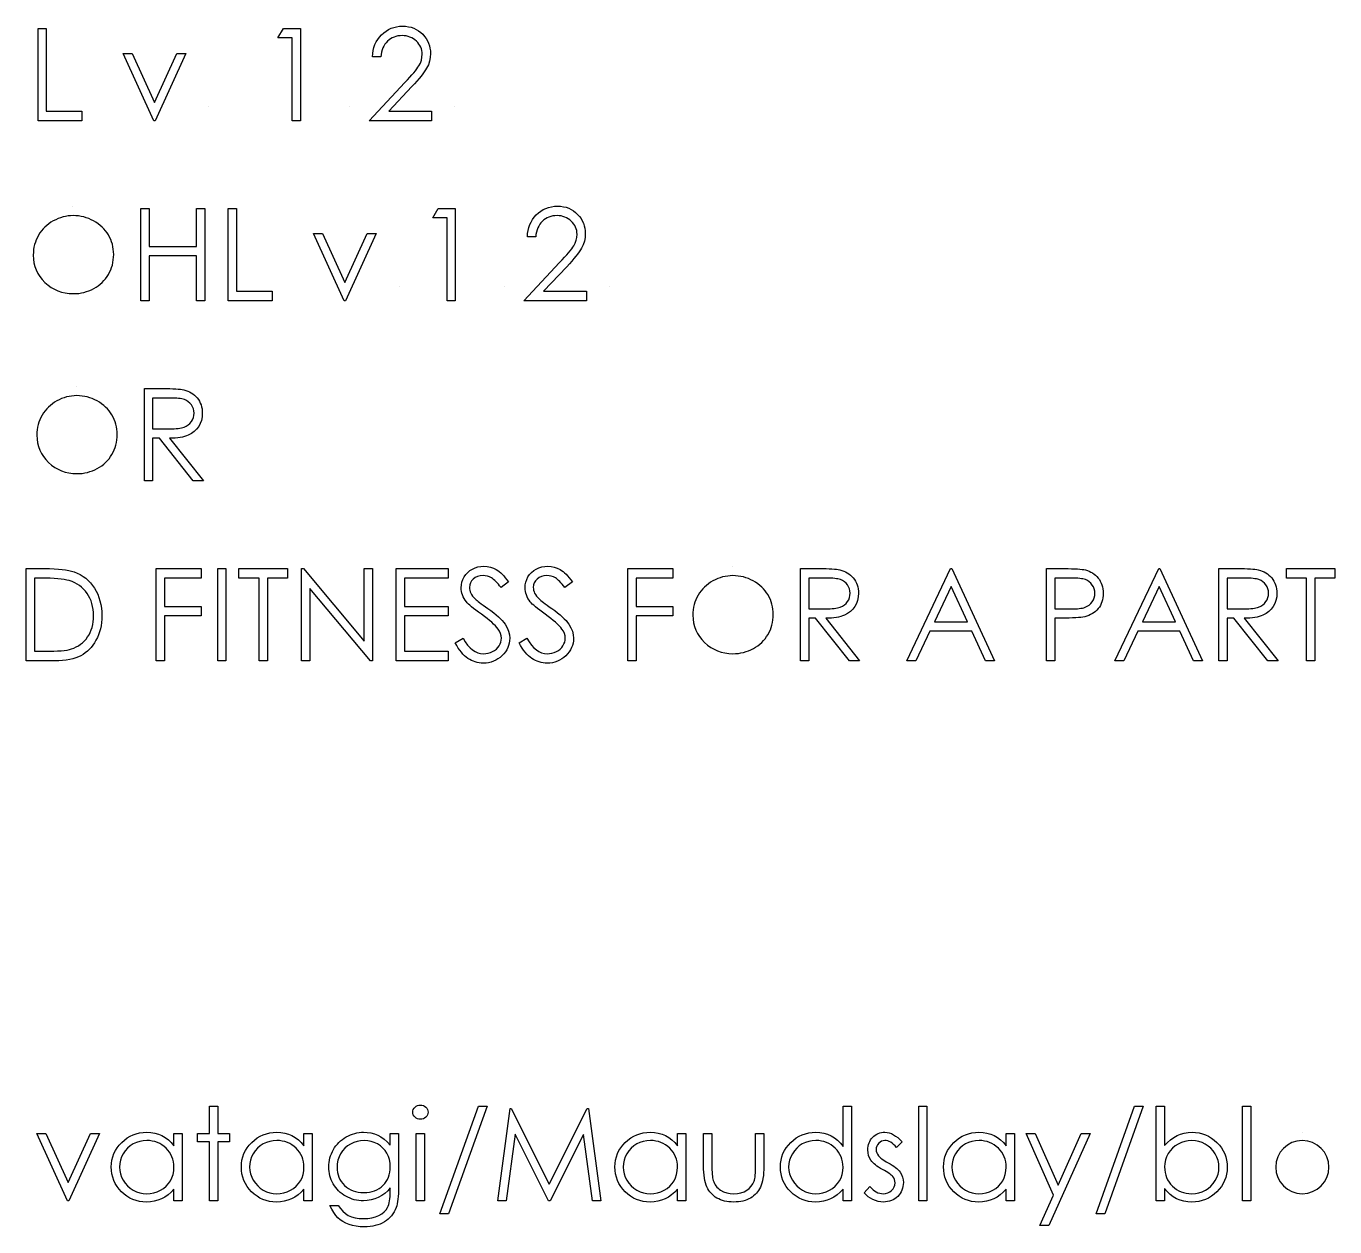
# Model space of a CAD drawing. Header units: millimetres. Extents: x -53 to 240, y 0 to 133.
# Drawn here: x 139.62 to 189.29, y 80.5 to 126.08 of the extents above; entities that cross this region are included whole.
import ezdxf

# ---------------------------------------------------------------- set-up
doc = ezdxf.new("R2010")
doc.units = ezdxf.units.MM

msp = doc.modelspace()

# ---------------------------------------------------------------- linework, layer by layer
at = {"color": 7, "linetype": 'Continuous'}
for p, q in [((146.55, 123.029), (146.55, 123.029)), ((151.889, 123.029), (151.889, 123.029)), ((155.883, 123.029), (155.883, 123.029)), ((141.389, 119.247), (141.389, 119.247)), ((153.774, 116.196), (153.774, 116.196)), ((157.768, 116.196), (157.768, 116.196)), ((161.761, 116.196), (161.761, 116.196)), ((141.524, 112.414), (141.524, 112.414)), ((166.428, 105.581), (166.428, 105.581)), ((188.058, 84.094), (188.058, 84.094))]:
    msp.add_line(p, q, dxfattribs=at)
at = {"color": 7, "linetype": 'Continuous', "flags": 128}
for points in [[(140.066, 125.991), (140.38, 125.991), (140.38, 125.991), (140.38, 122.85), (140.38, 122.85), (141.726, 122.85), (141.726, 122.85), (141.726, 122.491), (141.726, 122.491), (140.066, 122.491), (140.066, 122.491), (140.066, 125.991)], [(149.38, 125.991), (150.027, 125.991), (150.027, 125.991), (150.027, 122.491), (150.027, 122.491), (149.713, 122.491), (149.713, 122.491), (149.713, 125.632), (149.713, 125.632), (149.175, 125.632), (149.175, 125.632), (149.38, 125.991)], [(153.079, 124.914), (152.764, 124.914), (152.764, 124.914), (152.773, 125.039), (152.791, 125.158), (152.818, 125.271), (152.856, 125.379), (152.903, 125.481), (152.96, 125.577), (153.027, 125.668), (153.103, 125.753), (153.187, 125.83), (153.276, 125.896), (153.369, 125.952), (153.466, 125.999), (153.569, 126.034), (153.677, 126.06), (153.789, 126.076), (153.906, 126.081), (153.906, 126.081), (154.021, 126.076), (154.131, 126.061), (154.235, 126.037), (154.334, 126.004), (154.426, 125.959), (154.513, 125.906), (154.595, 125.844), (154.671, 125.771), (154.74, 125.692), (154.798, 125.609), (154.849, 125.523), (154.89, 125.434), (154.922, 125.34), (154.945, 125.244), (154.958, 125.144), (154.963, 125.04), (154.963, 125.04), (154.954, 124.894), (154.927, 124.753), (154.882, 124.617), (154.818, 124.486), (154.777, 124.418), (154.728, 124.345), (154.671, 124.266), (154.605, 124.181), (154.53, 124.09), (154.447, 123.994), (154.355, 123.893), (154.255, 123.785), (154.255, 123.785), (153.379, 122.85), (153.379, 122.85), (155.008, 122.85), (155.008, 122.85), (155.008, 122.491), (155.008, 122.491), (152.63, 122.491), (152.63, 122.491), (153.987, 123.939), (153.987, 123.939), (154.086, 124.043), (154.176, 124.14), (154.256, 124.23), (154.328, 124.312), (154.39, 124.389), (154.444, 124.458), (154.489, 124.52), (154.524, 124.575), (154.579, 124.681), (154.618, 124.789), (154.641, 124.899), (154.649, 125.012), (154.649, 125.012), (154.646, 125.084), (154.635, 125.152), (154.618, 125.218), (154.594, 125.282), (154.563, 125.344), (154.525, 125.402), (154.481, 125.458), (154.429, 125.512), (154.372, 125.561), (154.313, 125.604), (154.25, 125.64), (154.184, 125.669), (154.115, 125.692), (154.043, 125.708), (153.968, 125.718), (153.89, 125.722), (153.89, 125.722), (153.808, 125.718), (153.729, 125.708), (153.654, 125.692), (153.583, 125.668), (153.515, 125.639), (153.45, 125.603), (153.389, 125.559), (153.332, 125.509), (153.279, 125.454), (153.233, 125.393), (153.192, 125.326), (153.157, 125.255), (153.128, 125.178), (153.106, 125.095), (153.089, 125.007), (153.079, 124.914)], [(143.296, 125.049), (143.637, 125.049), (143.637, 125.049), (144.486, 123.186), (144.486, 123.186), (145.335, 125.049), (145.335, 125.049), (145.675, 125.049), (145.675, 125.049), (144.508, 122.491), (144.508, 122.491), (144.463, 122.491), (144.463, 122.491), (143.297, 125.049)], [(158.957, 118.081), (158.643, 118.081), (158.643, 118.081), (158.651, 118.206), (158.669, 118.325), (158.697, 118.438), (158.735, 118.546), (158.782, 118.647), (158.838, 118.744), (158.905, 118.834), (158.981, 118.919), (159.065, 118.996), (159.154, 119.063), (159.247, 119.119), (159.345, 119.165), (159.448, 119.201), (159.555, 119.227), (159.667, 119.242), (159.784, 119.247), (159.784, 119.247), (159.899, 119.242), (160.009, 119.228), (160.113, 119.204), (160.212, 119.17), (160.304, 119.126), (160.391, 119.073), (160.473, 119.01), (160.549, 118.937), (160.618, 118.858), (160.677, 118.776), (160.727, 118.689), (160.768, 118.6), (160.8, 118.507), (160.823, 118.41), (160.836, 118.311), (160.841, 118.207), (160.841, 118.207), (160.832, 118.061), (160.805, 117.92), (160.76, 117.784), (160.696, 117.652), (160.656, 117.585), (160.607, 117.511), (160.549, 117.432), (160.483, 117.348), (160.408, 117.257), (160.325, 117.161), (160.234, 117.059), (160.133, 116.951), (160.133, 116.951), (159.258, 116.017), (159.258, 116.017), (160.886, 116.017), (160.886, 116.017), (160.886, 115.658), (160.886, 115.658), (158.508, 115.658), (158.508, 115.658), (159.865, 117.106), (159.865, 117.106), (159.964, 117.21), (160.054, 117.307), (160.135, 117.396), (160.206, 117.479), (160.269, 117.556), (160.323, 117.624), (160.367, 117.687), (160.403, 117.742), (160.457, 117.847), (160.496, 117.955), (160.52, 118.065), (160.527, 118.179), (160.527, 118.179), (160.524, 118.25), (160.513, 118.319), (160.496, 118.385), (160.473, 118.449), (160.441, 118.51), (160.403, 118.569), (160.359, 118.625), (160.307, 118.679), (160.25, 118.728), (160.191, 118.771), (160.128, 118.806), (160.062, 118.836), (159.993, 118.859), (159.922, 118.875), (159.847, 118.885), (159.768, 118.888), (159.768, 118.888), (159.686, 118.885), (159.607, 118.875), (159.532, 118.858), (159.461, 118.835), (159.393, 118.806), (159.328, 118.769), (159.267, 118.726), (159.21, 118.676), (159.157, 118.621), (159.111, 118.56), (159.07, 118.493), (159.035, 118.421), (159.007, 118.344), (158.984, 118.262), (158.967, 118.174), (158.957, 118.081)], [(141.405, 118.888), (141.305, 118.886), (141.207, 118.876), (141.11, 118.86), (141.015, 118.839), (140.921, 118.81), (140.828, 118.776), (140.737, 118.735), (140.646, 118.688), (140.559, 118.636), (140.477, 118.579), (140.4, 118.518), (140.328, 118.453), (140.261, 118.384), (140.198, 118.31), (140.14, 118.231), (140.088, 118.149), (140.041, 118.063), (139.999, 117.975), (139.965, 117.884), (139.937, 117.79), (139.914, 117.695), (139.899, 117.597), (139.889, 117.497), (139.886, 117.394), (139.886, 117.394), (139.893, 117.242), (139.914, 117.097), (139.949, 116.958), (139.998, 116.825), (140.06, 116.697), (140.137, 116.576), (140.227, 116.461), (140.331, 116.352), (140.446, 116.252), (140.566, 116.166), (140.691, 116.093), (140.822, 116.033), (140.96, 115.986), (141.102, 115.954), (141.251, 115.933), (141.405, 115.927), (141.405, 115.927), (141.509, 115.93), (141.61, 115.939), (141.711, 115.954), (141.809, 115.976), (141.905, 116.003), (141.999, 116.036), (142.091, 116.076), (142.181, 116.122), (142.268, 116.173), (142.35, 116.228), (142.426, 116.289), (142.499, 116.353), (142.566, 116.422), (142.628, 116.495), (142.685, 116.573), (142.738, 116.656), (142.785, 116.742), (142.825, 116.831), (142.86, 116.921), (142.888, 117.014), (142.91, 117.11), (142.925, 117.207), (142.935, 117.307), (142.938, 117.41), (142.938, 117.41), (142.935, 117.511), (142.925, 117.611), (142.91, 117.708), (142.888, 117.802), (142.86, 117.894), (142.825, 117.983), (142.785, 118.07), (142.738, 118.155), (142.685, 118.236), (142.628, 118.313), (142.565, 118.386), (142.497, 118.455), (142.424, 118.52), (142.346, 118.58), (142.263, 118.636), (142.175, 118.688), (142.084, 118.735), (141.99, 118.776), (141.896, 118.81), (141.801, 118.839), (141.704, 118.86), (141.605, 118.876), (141.506, 118.886), (141.405, 118.888)], [(143.97, 119.158), (144.284, 119.158), (144.284, 119.158), (144.284, 117.722), (144.284, 117.722), (146.079, 117.722), (146.079, 117.722), (146.079, 119.158), (146.079, 119.158), (146.393, 119.158), (146.393, 119.158), (146.393, 115.658), (146.393, 115.658), (146.079, 115.658), (146.079, 115.658), (146.079, 117.363), (146.079, 117.363), (144.284, 117.363), (144.284, 117.363), (144.284, 115.658), (144.284, 115.658), (143.97, 115.658), (143.97, 115.658), (143.97, 119.158)], [(147.29, 119.158), (147.604, 119.158), (147.604, 119.158), (147.604, 116.017), (147.604, 116.017), (148.95, 116.017), (148.95, 116.017), (148.95, 115.658), (148.95, 115.658), (147.29, 115.658), (147.29, 115.658), (147.29, 119.158)], [(155.258, 119.158), (155.906, 119.158), (155.906, 119.158), (155.906, 115.658), (155.906, 115.658), (155.591, 115.658), (155.591, 115.658), (155.591, 118.799), (155.591, 118.799), (155.053, 118.799), (155.053, 118.799), (155.258, 119.158)], [(150.521, 118.215), (150.861, 118.215), (150.861, 118.215), (151.71, 116.353), (151.71, 116.353), (152.559, 118.215), (152.559, 118.215), (152.899, 118.215), (152.899, 118.215), (151.732, 115.658), (151.732, 115.658), (151.688, 115.658), (151.688, 115.658), (150.521, 118.215)], [(144.104, 112.324), (144.805, 112.324), (144.805, 112.324), (144.945, 112.324), (145.074, 112.321), (145.19, 112.317), (145.295, 112.312), (145.389, 112.305), (145.47, 112.298), (145.54, 112.288), (145.598, 112.277), (145.598, 112.277), (145.674, 112.256), (145.747, 112.23), (145.816, 112.2), (145.882, 112.164), (145.943, 112.122), (146.001, 112.076), (146.056, 112.025), (146.107, 111.968), (146.153, 111.908), (146.193, 111.843), (146.227, 111.776), (146.254, 111.705), (146.276, 111.631), (146.291, 111.554), (146.3, 111.472), (146.303, 111.388), (146.303, 111.388), (146.295, 111.249), (146.269, 111.118), (146.225, 110.996), (146.165, 110.883), (146.088, 110.78), (145.997, 110.691), (145.891, 110.616), (145.77, 110.553), (145.703, 110.527), (145.63, 110.504), (145.551, 110.485), (145.465, 110.469), (145.373, 110.457), (145.276, 110.447), (145.172, 110.442), (145.062, 110.44), (145.062, 110.44), (146.348, 108.824), (146.348, 108.824), (145.959, 108.824), (145.959, 108.824), (144.674, 110.44), (144.674, 110.44), (144.418, 110.44), (144.418, 110.44), (144.418, 108.824), (144.418, 108.824), (144.104, 108.824), (144.104, 108.824), (144.104, 112.324)], [(141.539, 112.055), (141.44, 112.052), (141.342, 112.042), (141.245, 112.027), (141.15, 112.005), (141.056, 111.977), (140.963, 111.942), (140.871, 111.902), (140.781, 111.855), (140.694, 111.803), (140.612, 111.746), (140.535, 111.685), (140.463, 111.62), (140.395, 111.55), (140.332, 111.477), (140.275, 111.398), (140.222, 111.315), (140.175, 111.23), (140.134, 111.142), (140.099, 111.05), (140.071, 110.957), (140.049, 110.862), (140.034, 110.764), (140.024, 110.663), (140.021, 110.56), (140.021, 110.56), (140.028, 110.409), (140.049, 110.264), (140.083, 110.125), (140.132, 109.992), (140.195, 109.864), (140.271, 109.743), (140.362, 109.628), (140.466, 109.518), (140.58, 109.419), (140.7, 109.333), (140.826, 109.26), (140.957, 109.2), (141.094, 109.153), (141.237, 109.12), (141.385, 109.1), (141.54, 109.094), (141.54, 109.094), (141.643, 109.096), (141.745, 109.105), (141.845, 109.121), (141.943, 109.143), (142.039, 109.17), (142.133, 109.203), (142.225, 109.243), (142.316, 109.288), (142.403, 109.34), (142.485, 109.395), (142.561, 109.455), (142.633, 109.52), (142.701, 109.589), (142.763, 109.662), (142.82, 109.74), (142.872, 109.823), (142.919, 109.909), (142.96, 109.997), (142.994, 110.088), (143.022, 110.181), (143.044, 110.276), (143.06, 110.374), (143.069, 110.474), (143.072, 110.576), (143.072, 110.576), (143.069, 110.678), (143.06, 110.778), (143.044, 110.874), (143.022, 110.969), (142.994, 111.061), (142.96, 111.15), (142.919, 111.237), (142.872, 111.322), (142.82, 111.403), (142.762, 111.48), (142.699, 111.553), (142.632, 111.622), (142.559, 111.686), (142.48, 111.747), (142.398, 111.803), (142.309, 111.855), (142.218, 111.902), (142.125, 111.942), (142.031, 111.977), (141.936, 112.005), (141.838, 112.027), (141.74, 112.042), (141.64, 112.052), (141.54, 112.055)], [(144.418, 111.965), (144.418, 110.799), (144.418, 110.799), (145.059, 110.794), (145.059, 110.794), (145.149, 110.794), (145.233, 110.798), (145.311, 110.803), (145.383, 110.81), (145.449, 110.819), (145.509, 110.83), (145.563, 110.844), (145.61, 110.859), (145.694, 110.897), (145.769, 110.944), (145.834, 111.001), (145.889, 111.068), (145.933, 111.142), (145.964, 111.22), (145.983, 111.303), (145.989, 111.389), (145.989, 111.389), (145.983, 111.473), (145.964, 111.554), (145.931, 111.63), (145.887, 111.702), (145.832, 111.768), (145.77, 111.824), (145.7, 111.869), (145.621, 111.904), (145.577, 111.918), (145.525, 111.931), (145.467, 111.941), (145.403, 111.95), (145.33, 111.957), (145.252, 111.962), (145.166, 111.965), (145.075, 111.965), (145.075, 111.965), (144.418, 111.965)], [(139.617, 101.991), (139.617, 105.491), (139.617, 105.491), (140.324, 105.491), (140.324, 105.491), (140.508, 105.489), (140.68, 105.483), (140.838, 105.473), (140.984, 105.459), (141.116, 105.442), (141.235, 105.42), (141.341, 105.394), (141.434, 105.365), (141.434, 105.365), (141.555, 105.316), (141.669, 105.26), (141.776, 105.194), (141.876, 105.121), (141.969, 105.039), (142.056, 104.95), (142.136, 104.852), (142.209, 104.746), (142.275, 104.633), (142.332, 104.516), (142.379, 104.392), (142.419, 104.264), (142.45, 104.13), (142.471, 103.991), (142.485, 103.846), (142.489, 103.697), (142.489, 103.697), (142.485, 103.567), (142.475, 103.442), (142.458, 103.32), (142.433, 103.203), (142.403, 103.089), (142.364, 102.979), (142.319, 102.873), (142.267, 102.771), (142.21, 102.675), (142.149, 102.585), (142.083, 102.501), (142.013, 102.424), (141.939, 102.353), (141.861, 102.29), (141.779, 102.232), (141.692, 102.181), (141.6, 102.136), (141.498, 102.098), (141.387, 102.065), (141.268, 102.039), (141.14, 102.018), (141.002, 102.003), (140.857, 101.994), (140.702, 101.991), (140.702, 101.991), (139.617, 101.991)], [(144.553, 105.491), (146.258, 105.491), (146.258, 105.491), (146.258, 105.132), (146.258, 105.132), (144.867, 105.132), (144.867, 105.132), (144.867, 104.055), (144.867, 104.055), (146.258, 104.055), (146.258, 104.055), (146.258, 103.696), (146.258, 103.696), (144.867, 103.696), (144.867, 103.696), (144.867, 101.991), (144.867, 101.991), (144.553, 101.991), (144.553, 101.991), (144.553, 105.491)], [(146.886, 105.491), (147.2, 105.491), (147.2, 105.491), (147.2, 101.991), (147.2, 101.991), (146.886, 101.991), (146.886, 101.991), (146.886, 105.491)], [(147.694, 105.132), (147.694, 105.491), (147.694, 105.491), (149.534, 105.491), (149.534, 105.491), (149.534, 105.132), (149.534, 105.132), (148.771, 105.132), (148.771, 105.132), (148.771, 101.991), (148.771, 101.991), (148.457, 101.991), (148.457, 101.991), (148.457, 105.132), (148.457, 105.132), (147.694, 105.132)], [(150.072, 101.991), (150.072, 105.491), (150.072, 105.491), (150.138, 105.491), (150.138, 105.491), (152.45, 102.736), (152.45, 102.736), (152.45, 105.491), (152.45, 105.491), (152.764, 105.491), (152.764, 105.491), (152.764, 101.991), (152.764, 101.991), (152.693, 101.991), (152.693, 101.991), (150.386, 104.739), (150.386, 104.739), (150.386, 101.991), (150.386, 101.991), (150.072, 101.991)], [(153.662, 105.491), (155.636, 105.491), (155.636, 105.491), (155.636, 105.132), (155.636, 105.132), (153.976, 105.132), (153.976, 105.132), (153.976, 104.055), (153.976, 104.055), (155.636, 104.055), (155.636, 104.055), (155.636, 103.696), (155.636, 103.696), (153.976, 103.696), (153.976, 103.696), (153.976, 102.35), (153.976, 102.35), (155.636, 102.35), (155.636, 102.35), (155.636, 101.991), (155.636, 101.991), (153.662, 101.991), (153.662, 101.991), (153.662, 105.491)], [(155.905, 102.666), (156.201, 102.844), (156.201, 102.844), (156.286, 102.707), (156.374, 102.588), (156.465, 102.488), (156.56, 102.406), (156.657, 102.342), (156.758, 102.297), (156.863, 102.269), (156.97, 102.26), (156.97, 102.26), (157.062, 102.265), (157.151, 102.281), (157.237, 102.306), (157.32, 102.342), (157.397, 102.386), (157.465, 102.438), (157.522, 102.496), (157.57, 102.561), (157.607, 102.631), (157.634, 102.703), (157.65, 102.777), (157.656, 102.853), (157.656, 102.853), (157.648, 102.94), (157.624, 103.027), (157.585, 103.112), (157.53, 103.197), (157.53, 103.197), (157.482, 103.256), (157.426, 103.319), (157.36, 103.384), (157.286, 103.453), (157.203, 103.524), (157.111, 103.598), (157.009, 103.675), (156.899, 103.755), (156.899, 103.755), (156.789, 103.834), (156.69, 103.909), (156.602, 103.977), (156.525, 104.039), (156.459, 104.096), (156.403, 104.146), (156.359, 104.192), (156.325, 104.231), (156.325, 104.231), (156.28, 104.293), (156.24, 104.357), (156.206, 104.421), (156.179, 104.488), (156.157, 104.554), (156.142, 104.623), (156.133, 104.693), (156.13, 104.764), (156.13, 104.764), (156.137, 104.875), (156.158, 104.981), (156.192, 105.082), (156.241, 105.178), (156.302, 105.267), (156.375, 105.346), (156.459, 105.414), (156.553, 105.473), (156.656, 105.52), (156.764, 105.554), (156.876, 105.574), (156.992, 105.581), (156.992, 105.581), (157.116, 105.573), (157.236, 105.549), (157.351, 105.509), (157.462, 105.454), (157.517, 105.419), (157.573, 105.377), (157.63, 105.329), (157.687, 105.274), (157.745, 105.213), (157.804, 105.145), (157.864, 105.07), (157.925, 104.988), (157.925, 104.988), (157.641, 104.773), (157.641, 104.773), (157.589, 104.839), (157.539, 104.899), (157.491, 104.953), (157.445, 105), (157.402, 105.042), (157.36, 105.079), (157.319, 105.11), (157.281, 105.134), (157.205, 105.173), (157.126, 105.2), (157.043, 105.216), (156.957, 105.222), (156.957, 105.222), (156.849, 105.214), (156.752, 105.189), (156.665, 105.15), (156.588, 105.093), (156.525, 105.026), (156.48, 104.951), (156.453, 104.868), (156.444, 104.779), (156.444, 104.779), (156.447, 104.723), (156.457, 104.667), (156.471, 104.612), (156.493, 104.558), (156.523, 104.504), (156.563, 104.447), (156.614, 104.388), (156.675, 104.326), (156.675, 104.326), (156.698, 104.306), (156.731, 104.279), (156.774, 104.246), (156.828, 104.206), (156.892, 104.159), (156.966, 104.106), (157.05, 104.045), (157.145, 103.978), (157.145, 103.978), (157.259, 103.895), (157.363, 103.814), (157.458, 103.735), (157.543, 103.659), (157.62, 103.585), (157.687, 103.514), (157.745, 103.444), (157.794, 103.377), (157.871, 103.245), (157.925, 103.113), (157.958, 102.981), (157.97, 102.848), (157.97, 102.848), (157.965, 102.754), (157.951, 102.663), (157.929, 102.576), (157.897, 102.491), (157.856, 102.409), (157.806, 102.33), (157.747, 102.255), (157.678, 102.183), (157.603, 102.117), (157.524, 102.06), (157.442, 102.011), (157.355, 101.972), (157.265, 101.941), (157.17, 101.919), (157.072, 101.905), (156.97, 101.901), (156.97, 101.901), (156.891, 101.904), (156.813, 101.912), (156.737, 101.926), (156.663, 101.945), (156.592, 101.97), (156.522, 102), (156.454, 102.036), (156.387, 102.077), (156.323, 102.125), (156.26, 102.18), (156.197, 102.243), (156.136, 102.313), (156.077, 102.39), (156.018, 102.475), (155.962, 102.567), (155.906, 102.666)], [(158.329, 102.666), (158.624, 102.844), (158.624, 102.844), (158.709, 102.707), (158.797, 102.588), (158.888, 102.488), (158.983, 102.406), (159.08, 102.342), (159.181, 102.297), (159.286, 102.269), (159.393, 102.26), (159.393, 102.26), (159.485, 102.265), (159.574, 102.281), (159.66, 102.306), (159.743, 102.342), (159.821, 102.386), (159.888, 102.438), (159.945, 102.496), (159.993, 102.561), (160.03, 102.631), (160.058, 102.703), (160.073, 102.777), (160.079, 102.853), (160.079, 102.853), (160.071, 102.94), (160.047, 103.027), (160.008, 103.112), (159.953, 103.197), (159.953, 103.197), (159.905, 103.256), (159.849, 103.319), (159.783, 103.384), (159.709, 103.453), (159.626, 103.524), (159.534, 103.598), (159.432, 103.675), (159.322, 103.755), (159.322, 103.755), (159.212, 103.834), (159.113, 103.909), (159.026, 103.977), (158.948, 104.039), (158.882, 104.096), (158.826, 104.146), (158.782, 104.192), (158.749, 104.231), (158.749, 104.231), (158.703, 104.293), (158.663, 104.357), (158.629, 104.421), (158.602, 104.488), (158.58, 104.554), (158.565, 104.623), (158.556, 104.693), (158.553, 104.764), (158.553, 104.764), (158.56, 104.875), (158.581, 104.981), (158.615, 105.082), (158.664, 105.178), (158.725, 105.267), (158.798, 105.346), (158.882, 105.414), (158.976, 105.473), (159.079, 105.52), (159.187, 105.554), (159.299, 105.574), (159.415, 105.581), (159.415, 105.581), (159.539, 105.573), (159.659, 105.549), (159.774, 105.509), (159.885, 105.454), (159.94, 105.419), (159.996, 105.377), (160.053, 105.329), (160.11, 105.274), (160.168, 105.213), (160.227, 105.145), (160.288, 105.07), (160.348, 104.988), (160.348, 104.988), (160.064, 104.773), (160.064, 104.773), (160.012, 104.839), (159.962, 104.899), (159.915, 104.953), (159.868, 105), (159.825, 105.042), (159.783, 105.079), (159.742, 105.11), (159.704, 105.134), (159.628, 105.173), (159.549, 105.2), (159.467, 105.216), (159.38, 105.222), (159.38, 105.222), (159.272, 105.214), (159.175, 105.189), (159.088, 105.15), (159.011, 105.093), (158.948, 105.026), (158.903, 104.951), (158.876, 104.868), (158.867, 104.779), (158.867, 104.779), (158.87, 104.723), (158.88, 104.667), (158.894, 104.612), (158.916, 104.558), (158.946, 104.504), (158.986, 104.447), (159.037, 104.388), (159.098, 104.326), (159.098, 104.326), (159.121, 104.306), (159.154, 104.279), (159.197, 104.246), (159.251, 104.206), (159.315, 104.159), (159.389, 104.106), (159.474, 104.045), (159.568, 103.978), (159.568, 103.978), (159.682, 103.895), (159.786, 103.814), (159.881, 103.735), (159.966, 103.659), (160.043, 103.585), (160.11, 103.514), (160.168, 103.444), (160.217, 103.377), (160.294, 103.245), (160.349, 103.113), (160.381, 102.981), (160.393, 102.848), (160.393, 102.848), (160.388, 102.754), (160.374, 102.663), (160.352, 102.576), (160.32, 102.491), (160.279, 102.409), (160.229, 102.33), (160.17, 102.255), (160.101, 102.183), (160.026, 102.117), (159.947, 102.06), (159.865, 102.011), (159.779, 101.972), (159.688, 101.941), (159.593, 101.919), (159.495, 101.905), (159.393, 101.901), (159.393, 101.901), (159.314, 101.904), (159.236, 101.912), (159.16, 101.926), (159.086, 101.945), (159.015, 101.97), (158.945, 102), (158.877, 102.036), (158.81, 102.077), (158.746, 102.125), (158.683, 102.18), (158.62, 102.243), (158.559, 102.313), (158.5, 102.39), (158.441, 102.475), (158.385, 102.567), (158.329, 102.666)], [(162.457, 105.491), (164.162, 105.491), (164.162, 105.491), (164.162, 105.132), (164.162, 105.132), (162.771, 105.132), (162.771, 105.132), (162.771, 104.055), (162.771, 104.055), (164.162, 104.055), (164.162, 104.055), (164.162, 103.696), (164.162, 103.696), (162.771, 103.696), (162.771, 103.696), (162.771, 101.991), (162.771, 101.991), (162.457, 101.991), (162.457, 101.991), (162.457, 105.491)], [(169.008, 105.491), (169.708, 105.491), (169.708, 105.491), (169.849, 105.49), (169.978, 105.488), (170.094, 105.484), (170.199, 105.479), (170.293, 105.472), (170.374, 105.464), (170.444, 105.455), (170.501, 105.443), (170.501, 105.443), (170.578, 105.423), (170.651, 105.397), (170.72, 105.366), (170.785, 105.33), (170.847, 105.289), (170.905, 105.243), (170.96, 105.192), (171.01, 105.135), (171.057, 105.075), (171.097, 105.01), (171.13, 104.943), (171.158, 104.872), (171.179, 104.798), (171.195, 104.72), (171.204, 104.639), (171.207, 104.555), (171.207, 104.555), (171.198, 104.415), (171.172, 104.285), (171.129, 104.163), (171.069, 104.049), (170.992, 103.947), (170.901, 103.858), (170.795, 103.782), (170.674, 103.72), (170.607, 103.694), (170.534, 103.671), (170.454, 103.652), (170.369, 103.636), (170.277, 103.623), (170.18, 103.614), (170.076, 103.608), (169.966, 103.606), (169.966, 103.606), (171.252, 101.991), (171.252, 101.991), (170.863, 101.991), (170.863, 101.991), (169.577, 103.606), (169.577, 103.606), (169.322, 103.606), (169.322, 103.606), (169.322, 101.991), (169.322, 101.991), (169.008, 101.991), (169.008, 101.991), (169.008, 105.491)], [(174.752, 105.491), (176.367, 101.991), (176.367, 101.991), (176.026, 101.991), (176.026, 101.991), (175.508, 103.113), (175.508, 103.113), (173.922, 103.113), (173.922, 103.113), (173.389, 101.991), (173.389, 101.991), (173.047, 101.991), (173.047, 101.991), (174.707, 105.491), (174.707, 105.491), (174.752, 105.491)], [(178.341, 105.491), (179.028, 105.491), (179.028, 105.491), (179.169, 105.49), (179.299, 105.487), (179.417, 105.483), (179.523, 105.478), (179.616, 105.471), (179.698, 105.462), (179.767, 105.451), (179.825, 105.438), (179.825, 105.438), (179.897, 105.417), (179.966, 105.391), (180.031, 105.361), (180.094, 105.325), (180.152, 105.284), (180.207, 105.239), (180.259, 105.188), (180.307, 105.133), (180.352, 105.073), (180.389, 105.01), (180.422, 104.943), (180.448, 104.873), (180.469, 104.798), (180.483, 104.72), (180.492, 104.638), (180.495, 104.552), (180.495, 104.552), (180.492, 104.466), (180.483, 104.384), (180.469, 104.305), (180.449, 104.231), (180.422, 104.16), (180.391, 104.094), (180.353, 104.031), (180.309, 103.972), (180.261, 103.917), (180.208, 103.866), (180.15, 103.821), (180.089, 103.78), (180.022, 103.744), (179.951, 103.713), (179.876, 103.686), (179.797, 103.664), (179.797, 103.664), (179.731, 103.651), (179.652, 103.639), (179.56, 103.629), (179.455, 103.621), (179.337, 103.615), (179.207, 103.61), (179.063, 103.607), (178.906, 103.606), (178.906, 103.606), (178.656, 103.606), (178.656, 103.606), (178.656, 101.991), (178.656, 101.991), (178.341, 101.991), (178.341, 101.991), (178.341, 105.491)], [(182.649, 105.491), (184.264, 101.991), (184.264, 101.991), (183.923, 101.991), (183.923, 101.991), (183.406, 103.113), (183.406, 103.113), (181.819, 103.113), (181.819, 103.113), (181.287, 101.991), (181.287, 101.991), (180.944, 101.991), (180.944, 101.991), (182.604, 105.491), (182.604, 105.491), (182.649, 105.491)], [(184.893, 105.491), (185.593, 105.491), (185.593, 105.491), (185.733, 105.49), (185.862, 105.488), (185.979, 105.484), (186.084, 105.479), (186.177, 105.472), (186.258, 105.464), (186.329, 105.455), (186.386, 105.443), (186.386, 105.443), (186.463, 105.423), (186.535, 105.397), (186.605, 105.366), (186.67, 105.33), (186.732, 105.289), (186.79, 105.243), (186.845, 105.192), (186.895, 105.135), (186.941, 105.075), (186.981, 105.01), (187.015, 104.943), (187.042, 104.872), (187.064, 104.798), (187.079, 104.72), (187.089, 104.639), (187.091, 104.555), (187.091, 104.555), (187.083, 104.415), (187.057, 104.285), (187.014, 104.163), (186.953, 104.049), (186.877, 103.947), (186.786, 103.858), (186.679, 103.782), (186.559, 103.72), (186.491, 103.694), (186.418, 103.671), (186.339, 103.652), (186.254, 103.636), (186.162, 103.623), (186.064, 103.614), (185.96, 103.608), (185.85, 103.606), (185.85, 103.606), (187.136, 101.991), (187.136, 101.991), (186.748, 101.991), (186.748, 101.991), (185.462, 103.606), (185.462, 103.606), (185.207, 103.606), (185.207, 103.606), (185.207, 101.991), (185.207, 101.991), (184.893, 101.991), (184.893, 101.991), (184.893, 105.491)], [(187.45, 105.132), (187.45, 105.491), (187.45, 105.491), (189.29, 105.491), (189.29, 105.491), (189.29, 105.132), (189.29, 105.132), (188.527, 105.132), (188.527, 105.132), (188.527, 101.991), (188.527, 101.991), (188.213, 101.991), (188.213, 101.991), (188.213, 105.132), (188.213, 105.132), (187.45, 105.132)], [(139.931, 102.35), (140.333, 102.35), (140.333, 102.35), (140.506, 102.351), (140.666, 102.356), (140.812, 102.363), (140.944, 102.372), (141.062, 102.385), (141.167, 102.4), (141.257, 102.418), (141.333, 102.439), (141.333, 102.439), (141.429, 102.474), (141.519, 102.515), (141.604, 102.562), (141.683, 102.616), (141.758, 102.676), (141.827, 102.743), (141.891, 102.815), (141.95, 102.894), (142.002, 102.979), (142.048, 103.068), (142.087, 103.161), (142.119, 103.259), (142.143, 103.362), (142.161, 103.47), (142.171, 103.581), (142.175, 103.697), (142.175, 103.697), (142.171, 103.82), (142.159, 103.938), (142.14, 104.051), (142.114, 104.16), (142.079, 104.264), (142.037, 104.364), (141.988, 104.459), (141.931, 104.549), (141.867, 104.634), (141.797, 104.712), (141.721, 104.783), (141.64, 104.847), (141.552, 104.904), (141.458, 104.955), (141.359, 104.997), (141.253, 105.034), (141.253, 105.034), (141.164, 105.057), (141.063, 105.077), (140.948, 105.093), (140.821, 105.107), (140.68, 105.118), (140.526, 105.126), (140.358, 105.131), (140.177, 105.132), (140.177, 105.132), (139.931, 105.132), (139.931, 105.132), (139.931, 102.35)], [(166.443, 105.222), (166.344, 105.219), (166.246, 105.209), (166.149, 105.194), (166.054, 105.172), (165.96, 105.143), (165.866, 105.109), (165.775, 105.068), (165.685, 105.021), (165.598, 104.969), (165.516, 104.913), (165.439, 104.852), (165.366, 104.786), (165.299, 104.717), (165.236, 104.643), (165.179, 104.565), (165.126, 104.482), (165.079, 104.397), (165.038, 104.308), (165.003, 104.217), (164.975, 104.124), (164.953, 104.028), (164.937, 103.93), (164.928, 103.83), (164.925, 103.727), (164.925, 103.727), (164.932, 103.576), (164.953, 103.43), (164.987, 103.292), (165.036, 103.158), (165.099, 103.031), (165.175, 102.909), (165.265, 102.794), (165.37, 102.685), (165.484, 102.586), (165.604, 102.499), (165.73, 102.426), (165.861, 102.367), (165.998, 102.32), (166.14, 102.287), (166.289, 102.267), (166.443, 102.26), (166.443, 102.26), (166.547, 102.263), (166.649, 102.272), (166.749, 102.288), (166.847, 102.309), (166.943, 102.337), (167.037, 102.37), (167.129, 102.41), (167.22, 102.455), (167.306, 102.506), (167.388, 102.562), (167.465, 102.622), (167.537, 102.686), (167.604, 102.755), (167.667, 102.829), (167.724, 102.907), (167.776, 102.989), (167.823, 103.076), (167.864, 103.164), (167.898, 103.254), (167.926, 103.348), (167.948, 103.443), (167.963, 103.54), (167.973, 103.641), (167.976, 103.743), (167.976, 103.743), (167.973, 103.845), (167.963, 103.944), (167.948, 104.041), (167.926, 104.136), (167.898, 104.228), (167.864, 104.317), (167.823, 104.404), (167.776, 104.488), (167.724, 104.57), (167.666, 104.647), (167.603, 104.72), (167.536, 104.788), (167.463, 104.853), (167.384, 104.913), (167.302, 104.969), (167.213, 105.021), (167.122, 105.068), (167.029, 105.109), (166.935, 105.143), (166.84, 105.172), (166.742, 105.194), (166.644, 105.209), (166.544, 105.219), (166.443, 105.222)], [(169.322, 105.132), (169.322, 103.965), (169.322, 103.965), (169.963, 103.96), (169.963, 103.96), (170.053, 103.961), (170.137, 103.965), (170.215, 103.97), (170.287, 103.977), (170.353, 103.986), (170.412, 103.997), (170.466, 104.01), (170.514, 104.026), (170.598, 104.063), (170.673, 104.11), (170.738, 104.168), (170.792, 104.235), (170.837, 104.309), (170.867, 104.387), (170.886, 104.469), (170.893, 104.556), (170.893, 104.556), (170.886, 104.64), (170.867, 104.72), (170.835, 104.797), (170.791, 104.869), (170.736, 104.935), (170.674, 104.99), (170.604, 105.036), (170.525, 105.071), (170.48, 105.085), (170.429, 105.098), (170.371, 105.108), (170.307, 105.117), (170.234, 105.124), (170.156, 105.128), (170.07, 105.131), (169.978, 105.132), (169.978, 105.132), (169.322, 105.132)], [(178.656, 105.132), (178.656, 103.965), (178.656, 103.965), (179.268, 103.958), (179.268, 103.958), (179.358, 103.958), (179.441, 103.962), (179.519, 103.967), (179.59, 103.974), (179.655, 103.983), (179.714, 103.993), (179.765, 104.007), (179.812, 104.021), (179.893, 104.059), (179.966, 104.106), (180.028, 104.163), (180.082, 104.23), (180.126, 104.304), (180.157, 104.382), (180.175, 104.465), (180.181, 104.551), (180.181, 104.551), (180.175, 104.635), (180.157, 104.716), (180.126, 104.793), (180.082, 104.867), (180.029, 104.934), (179.969, 104.99), (179.899, 105.036), (179.823, 105.071), (179.779, 105.085), (179.73, 105.098), (179.673, 105.108), (179.61, 105.117), (179.541, 105.124), (179.466, 105.128), (179.384, 105.131), (179.296, 105.132), (179.296, 105.132), (178.656, 105.132)], [(185.207, 105.132), (185.207, 103.965), (185.207, 103.965), (185.848, 103.96), (185.848, 103.96), (185.937, 103.961), (186.021, 103.965), (186.099, 103.97), (186.172, 103.977), (186.237, 103.986), (186.297, 103.997), (186.351, 104.01), (186.399, 104.026), (186.483, 104.063), (186.558, 104.11), (186.622, 104.168), (186.677, 104.235), (186.721, 104.309), (186.752, 104.387), (186.771, 104.469), (186.777, 104.556), (186.777, 104.556), (186.771, 104.64), (186.752, 104.72), (186.72, 104.797), (186.676, 104.869), (186.621, 104.935), (186.559, 104.99), (186.488, 105.036), (186.41, 105.071), (186.365, 105.085), (186.314, 105.098), (186.256, 105.108), (186.191, 105.117), (186.119, 105.124), (186.04, 105.128), (185.955, 105.131), (185.863, 105.132), (185.863, 105.132), (185.207, 105.132)], [(174.726, 104.809), (174.092, 103.472), (174.092, 103.472), (175.343, 103.472), (175.343, 103.472), (174.726, 104.809)], [(182.623, 104.809), (181.989, 103.472), (181.989, 103.472), (183.24, 103.472), (183.24, 103.472), (182.623, 104.809)], [(146.572, 85.081), (146.886, 85.081), (146.886, 85.081), (146.886, 84.049), (146.886, 84.049), (147.335, 84.049), (147.335, 84.049), (147.335, 83.735), (147.335, 83.735), (146.886, 83.735), (146.886, 83.735), (146.886, 81.491), (146.886, 81.491), (146.572, 81.491), (146.572, 81.491), (146.572, 83.735), (146.572, 83.735), (146.123, 83.735), (146.123, 83.735), (146.123, 84.049), (146.123, 84.049), (146.572, 84.049), (146.572, 84.049), (146.572, 85.081)], [(154.58, 85.126), (154.639, 85.121), (154.693, 85.106), (154.742, 85.081), (154.787, 85.046), (154.825, 85.005), (154.852, 84.959), (154.868, 84.909), (154.873, 84.855), (154.873, 84.855), (154.868, 84.802), (154.852, 84.753), (154.825, 84.708), (154.787, 84.666), (154.742, 84.632), (154.693, 84.607), (154.639, 84.592), (154.58, 84.587), (154.58, 84.587), (154.523, 84.592), (154.47, 84.607), (154.421, 84.632), (154.376, 84.666), (154.339, 84.708), (154.312, 84.753), (154.296, 84.802), (154.29, 84.855), (154.29, 84.855), (154.296, 84.909), (154.312, 84.959), (154.339, 85.005), (154.376, 85.046), (154.421, 85.081), (154.47, 85.106), (154.523, 85.121), (154.58, 85.126)], [(157.117, 85.081), (155.653, 80.997), (155.653, 80.997), (155.322, 80.997), (155.322, 80.997), (156.786, 85.081), (156.786, 85.081), (157.117, 85.081)], [(157.521, 81.491), (157.983, 84.991), (157.983, 84.991), (158.028, 84.991), (158.028, 84.991), (159.473, 82.119), (159.473, 82.119), (160.914, 84.991), (160.914, 84.991), (160.96, 84.991), (160.96, 84.991), (161.425, 81.491), (161.425, 81.491), (161.109, 81.491), (161.109, 81.491), (160.774, 84.009), (160.774, 84.009), (159.511, 81.491), (159.511, 81.491), (159.44, 81.491), (159.44, 81.491), (158.172, 84.015), (158.172, 84.015), (157.837, 81.491), (157.837, 81.491), (157.521, 81.491)], [(170.938, 85.081), (170.938, 81.491), (170.938, 81.491), (170.623, 81.491), (170.623, 81.491), (170.623, 81.933), (170.623, 81.933), (170.515, 81.816), (170.401, 81.715), (170.279, 81.63), (170.151, 81.563), (170.017, 81.512), (169.877, 81.476), (169.731, 81.453), (169.579, 81.446), (169.579, 81.446), (169.443, 81.452), (169.313, 81.471), (169.188, 81.501), (169.067, 81.543), (168.952, 81.598), (168.841, 81.664), (168.736, 81.743), (168.636, 81.834), (168.544, 81.933), (168.465, 82.038), (168.398, 82.148), (168.343, 82.264), (168.3, 82.384), (168.27, 82.51), (168.252, 82.641), (168.245, 82.777), (168.245, 82.777), (168.252, 82.91), (168.27, 83.039), (168.301, 83.162), (168.344, 83.282), (168.4, 83.395), (168.467, 83.504), (168.547, 83.608), (168.639, 83.707), (168.74, 83.798), (168.847, 83.876), (168.958, 83.943), (169.074, 83.997), (169.195, 84.04), (169.321, 84.07), (169.453, 84.087), (169.589, 84.094), (169.589, 84.094), (169.745, 84.085), (169.894, 84.06), (170.035, 84.017), (170.168, 83.958), (170.293, 83.882), (170.412, 83.79), (170.521, 83.68), (170.623, 83.554), (170.623, 83.554), (170.623, 85.081), (170.623, 85.081), (170.938, 85.081)], [(173.495, 85.081), (173.809, 85.081), (173.809, 85.081), (173.809, 81.491), (173.809, 81.491), (173.495, 81.491), (173.495, 81.491), (173.495, 85.081)], [(182.021, 85.081), (180.557, 80.997), (180.557, 80.997), (180.226, 80.997), (180.226, 80.997), (181.69, 85.081), (181.69, 85.081), (182.021, 85.081)], [(182.514, 81.491), (182.514, 85.081), (182.514, 85.081), (182.829, 85.081), (182.829, 85.081), (182.829, 83.585), (182.829, 83.585), (182.937, 83.704), (183.052, 83.807), (183.173, 83.895), (183.3, 83.967), (183.434, 84.022), (183.573, 84.062), (183.72, 84.086), (183.872, 84.094), (183.872, 84.094), (184.007, 84.087), (184.138, 84.069), (184.264, 84.039), (184.384, 83.997), (184.499, 83.942), (184.61, 83.875), (184.715, 83.797), (184.816, 83.706), (184.907, 83.606), (184.987, 83.502), (185.054, 83.392), (185.109, 83.277), (185.152, 83.157), (185.182, 83.031), (185.2, 82.901), (185.207, 82.765), (185.207, 82.765), (185.2, 82.631), (185.182, 82.502), (185.151, 82.378), (185.108, 82.259), (185.053, 82.144), (184.985, 82.036), (184.905, 81.931), (184.812, 81.832), (184.711, 81.742), (184.605, 81.663), (184.494, 81.597), (184.377, 81.543), (184.256, 81.5), (184.13, 81.47), (183.998, 81.452), (183.862, 81.446), (183.862, 81.446), (183.706, 81.454), (183.558, 81.477), (183.418, 81.516), (183.285, 81.57), (183.16, 81.642), (183.042, 81.731), (182.932, 81.839), (182.829, 81.964), (182.829, 81.964), (182.829, 81.491), (182.829, 81.491), (182.514, 81.491)], [(185.79, 85.081), (186.104, 85.081), (186.104, 85.081), (186.104, 81.491), (186.104, 81.491), (185.79, 81.491), (185.79, 81.491), (185.79, 85.081)], [(140.021, 84.049), (140.361, 84.049), (140.361, 84.049), (141.21, 82.186), (141.21, 82.186), (142.059, 84.049), (142.059, 84.049), (142.399, 84.049), (142.399, 84.049), (141.232, 81.491), (141.232, 81.491), (141.188, 81.491), (141.188, 81.491), (140.021, 84.049)], [(145.54, 84.049), (145.54, 81.491), (145.54, 81.491), (145.226, 81.491), (145.226, 81.491), (145.226, 81.933), (145.226, 81.933), (145.117, 81.816), (145.003, 81.715), (144.881, 81.63), (144.753, 81.563), (144.62, 81.512), (144.48, 81.476), (144.333, 81.453), (144.181, 81.446), (144.181, 81.446), (144.046, 81.452), (143.916, 81.471), (143.79, 81.501), (143.67, 81.543), (143.555, 81.598), (143.444, 81.664), (143.339, 81.743), (143.238, 81.834), (143.146, 81.933), (143.067, 82.038), (143.001, 82.148), (142.945, 82.264), (142.903, 82.384), (142.872, 82.51), (142.854, 82.641), (142.848, 82.777), (142.848, 82.777), (142.854, 82.91), (142.872, 83.039), (142.903, 83.162), (142.947, 83.282), (143.002, 83.395), (143.069, 83.504), (143.149, 83.608), (143.242, 83.707), (143.343, 83.798), (143.449, 83.876), (143.56, 83.943), (143.677, 83.997), (143.798, 84.04), (143.924, 84.07), (144.055, 84.087), (144.191, 84.094), (144.191, 84.094), (144.348, 84.086), (144.496, 84.063), (144.637, 84.023), (144.77, 83.969), (144.896, 83.899), (145.014, 83.809), (145.124, 83.702), (145.226, 83.575), (145.226, 83.575), (145.226, 84.049), (145.226, 84.049), (145.54, 84.049)], [(150.476, 84.049), (150.476, 81.491), (150.476, 81.491), (150.162, 81.491), (150.162, 81.491), (150.162, 81.933), (150.162, 81.933), (150.053, 81.816), (149.939, 81.715), (149.817, 81.63), (149.689, 81.563), (149.555, 81.512), (149.416, 81.476), (149.269, 81.453), (149.117, 81.446), (149.117, 81.446), (148.982, 81.452), (148.852, 81.471), (148.726, 81.501), (148.605, 81.543), (148.49, 81.598), (148.38, 81.664), (148.275, 81.743), (148.174, 81.834), (148.082, 81.933), (148.003, 82.038), (147.937, 82.148), (147.881, 82.264), (147.838, 82.384), (147.808, 82.51), (147.79, 82.641), (147.784, 82.777), (147.784, 82.777), (147.79, 82.91), (147.808, 83.039), (147.839, 83.162), (147.883, 83.282), (147.938, 83.395), (148.005, 83.504), (148.085, 83.608), (148.178, 83.707), (148.279, 83.798), (148.385, 83.876), (148.496, 83.943), (148.612, 83.997), (148.734, 84.04), (148.86, 84.07), (148.991, 84.087), (149.127, 84.094), (149.127, 84.094), (149.283, 84.086), (149.432, 84.063), (149.573, 84.023), (149.706, 83.969), (149.832, 83.899), (149.95, 83.809), (150.06, 83.702), (150.162, 83.575), (150.162, 83.575), (150.162, 84.049), (150.162, 84.049), (150.476, 84.049)], [(153.437, 84.049), (153.752, 84.049), (153.752, 84.049), (153.752, 82.019), (153.752, 82.019), (153.75, 81.889), (153.746, 81.769), (153.738, 81.657), (153.729, 81.555), (153.715, 81.461), (153.699, 81.377), (153.68, 81.301), (153.658, 81.234), (153.658, 81.234), (153.623, 81.149), (153.583, 81.069), (153.536, 80.994), (153.484, 80.924), (153.425, 80.859), (153.361, 80.798), (153.291, 80.743), (153.215, 80.693), (153.134, 80.649), (153.049, 80.61), (152.96, 80.577), (152.867, 80.551), (152.77, 80.53), (152.669, 80.516), (152.564, 80.507), (152.455, 80.504), (152.455, 80.504), (152.297, 80.509), (152.147, 80.528), (152.004, 80.556), (151.871, 80.598), (151.747, 80.649), (151.636, 80.708), (151.537, 80.774), (151.449, 80.849), (151.369, 80.938), (151.293, 81.044), (151.219, 81.168), (151.149, 81.311), (151.149, 81.311), (151.463, 81.311), (151.463, 81.311), (151.542, 81.194), (151.633, 81.093), (151.734, 81.007), (151.845, 80.938), (151.969, 80.886), (152.108, 80.848), (152.259, 80.826), (152.425, 80.818), (152.425, 80.818), (152.589, 80.826), (152.74, 80.848), (152.877, 80.886), (153.001, 80.938), (153.111, 81.003), (153.203, 81.075), (153.278, 81.155), (153.337, 81.243), (153.361, 81.293), (153.381, 81.349), (153.398, 81.414), (153.412, 81.486), (153.424, 81.565), (153.431, 81.652), (153.436, 81.747), (153.438, 81.849), (153.438, 81.849), (153.438, 81.981), (153.438, 81.981), (153.339, 81.87), (153.231, 81.771), (153.113, 81.687), (152.984, 81.617), (152.848, 81.562), (152.708, 81.523), (152.564, 81.499), (152.415, 81.491), (152.415, 81.491), (152.328, 81.494), (152.241, 81.502), (152.157, 81.516), (152.073, 81.534), (151.991, 81.559), (151.911, 81.589), (151.831, 81.624), (151.753, 81.665), (151.678, 81.71), (151.607, 81.759), (151.54, 81.812), (151.478, 81.869), (151.42, 81.929), (151.367, 81.993), (151.318, 82.061), (151.273, 82.132), (151.234, 82.207), (151.2, 82.283), (151.17, 82.361), (151.146, 82.441), (151.128, 82.522), (151.115, 82.606), (151.107, 82.691), (151.104, 82.778), (151.104, 82.778), (151.107, 82.865), (151.115, 82.951), (151.129, 83.036), (151.148, 83.118), (151.173, 83.2), (151.203, 83.28), (151.239, 83.357), (151.28, 83.434), (151.326, 83.509), (151.377, 83.579), (151.432, 83.645), (151.491, 83.707), (151.554, 83.765), (151.621, 83.819), (151.692, 83.87), (151.768, 83.916), (151.847, 83.958), (151.926, 83.994), (152.007, 84.024), (152.088, 84.049), (152.171, 84.068), (152.255, 84.082), (152.34, 84.091), (152.425, 84.094), (152.425, 84.094), (152.566, 84.087), (152.702, 84.066), (152.833, 84.033), (152.959, 83.985), (153.082, 83.92), (153.203, 83.835), (153.321, 83.728), (153.438, 83.601), (153.438, 83.601), (153.438, 84.049)], [(154.425, 84.049), (154.739, 84.049), (154.739, 84.049), (154.739, 81.491), (154.739, 81.491), (154.425, 81.491), (154.425, 81.491), (154.425, 84.049)], [(164.655, 84.049), (164.656, 81.491), (164.656, 81.491), (164.341, 81.491), (164.341, 81.491), (164.341, 81.933), (164.341, 81.933), (164.233, 81.816), (164.118, 81.715), (163.996, 81.63), (163.869, 81.563), (163.735, 81.512), (163.595, 81.476), (163.449, 81.453), (163.297, 81.446), (163.297, 81.446), (163.161, 81.452), (163.031, 81.471), (162.906, 81.501), (162.785, 81.543), (162.67, 81.598), (162.559, 81.664), (162.454, 81.743), (162.354, 81.834), (162.262, 81.933), (162.183, 82.038), (162.116, 82.148), (162.061, 82.264), (162.018, 82.384), (161.988, 82.51), (161.97, 82.641), (161.963, 82.777), (161.963, 82.777), (161.97, 82.91), (161.988, 83.039), (162.019, 83.162), (162.062, 83.282), (162.117, 83.395), (162.185, 83.504), (162.265, 83.608), (162.357, 83.707), (162.458, 83.798), (162.565, 83.876), (162.676, 83.943), (162.792, 83.997), (162.913, 84.04), (163.039, 84.07), (163.171, 84.087), (163.307, 84.094), (163.307, 84.094), (163.463, 84.086), (163.612, 84.063), (163.752, 84.023), (163.886, 83.969), (164.011, 83.899), (164.13, 83.809), (164.239, 83.702), (164.341, 83.575), (164.341, 83.575), (164.341, 84.049), (164.341, 84.049), (164.656, 84.049)], [(165.329, 84.049), (165.643, 84.049), (165.643, 84.049), (165.643, 82.862), (165.643, 82.862), (165.643, 82.758), (165.645, 82.663), (165.65, 82.575), (165.655, 82.496), (165.662, 82.426), (165.671, 82.363), (165.681, 82.31), (165.692, 82.264), (165.692, 82.264), (165.714, 82.208), (165.738, 82.154), (165.767, 82.103), (165.8, 82.055), (165.838, 82.01), (165.88, 81.969), (165.926, 81.931), (165.976, 81.896), (166.086, 81.837), (166.207, 81.794), (166.338, 81.769), (166.478, 81.76), (166.478, 81.76), (166.618, 81.769), (166.747, 81.793), (166.865, 81.835), (166.971, 81.892), (167.065, 81.963), (167.142, 82.045), (167.205, 82.137), (167.251, 82.239), (167.251, 82.239), (167.263, 82.281), (167.273, 82.333), (167.283, 82.395), (167.29, 82.468), (167.296, 82.552), (167.299, 82.645), (167.302, 82.749), (167.303, 82.862), (167.303, 82.862), (167.303, 84.049), (167.303, 84.049), (167.617, 84.049), (167.617, 84.049), (167.617, 82.803), (167.617, 82.803), (167.615, 82.677), (167.609, 82.557), (167.6, 82.446), (167.585, 82.344), (167.568, 82.248), (167.546, 82.162), (167.52, 82.083), (167.491, 82.013), (167.457, 81.948), (167.42, 81.887), (167.378, 81.83), (167.333, 81.776), (167.283, 81.725), (167.23, 81.679), (167.173, 81.635), (167.111, 81.596), (167.046, 81.561), (166.976, 81.53), (166.903, 81.505), (166.825, 81.484), (166.743, 81.467), (166.658, 81.455), (166.569, 81.448), (166.475, 81.446), (166.475, 81.446), (166.382, 81.448), (166.292, 81.455), (166.206, 81.467), (166.124, 81.484), (166.047, 81.505), (165.973, 81.53), (165.903, 81.561), (165.837, 81.596), (165.775, 81.635), (165.717, 81.679), (165.663, 81.726), (165.613, 81.776), (165.568, 81.831), (165.526, 81.889), (165.488, 81.951), (165.455, 82.016), (165.425, 82.088), (165.399, 82.168), (165.378, 82.257), (165.36, 82.353), (165.346, 82.459), (165.336, 82.573), (165.331, 82.695), (165.329, 82.827), (165.329, 82.827), (165.329, 84.049)], [(172.867, 83.73), (172.654, 83.51), (172.654, 83.51), (172.598, 83.573), (172.542, 83.628), (172.486, 83.674), (172.431, 83.712), (172.376, 83.742), (172.321, 83.763), (172.266, 83.775), (172.212, 83.779), (172.212, 83.779), (172.146, 83.773), (172.085, 83.753), (172.029, 83.721), (171.977, 83.676), (171.935, 83.622), (171.904, 83.564), (171.886, 83.502), (171.88, 83.435), (171.88, 83.435), (171.885, 83.375), (171.902, 83.317), (171.929, 83.259), (171.967, 83.203), (171.967, 83.203), (171.991, 83.174), (172.022, 83.145), (172.059, 83.113), (172.101, 83.081), (172.151, 83.047), (172.205, 83.013), (172.265, 82.977), (172.332, 82.939), (172.332, 82.939), (172.413, 82.893), (172.488, 82.848), (172.556, 82.802), (172.617, 82.757), (172.671, 82.712), (172.718, 82.668), (172.759, 82.624), (172.793, 82.581), (172.793, 82.581), (172.845, 82.49), (172.882, 82.394), (172.904, 82.292), (172.912, 82.185), (172.912, 82.185), (172.908, 82.109), (172.899, 82.036), (172.882, 81.966), (172.859, 81.9), (172.828, 81.835), (172.791, 81.774), (172.748, 81.716), (172.697, 81.661), (172.642, 81.61), (172.584, 81.567), (172.522, 81.53), (172.457, 81.5), (172.388, 81.476), (172.316, 81.459), (172.241, 81.45), (172.162, 81.446), (172.162, 81.446), (172.057, 81.452), (171.953, 81.469), (171.853, 81.498), (171.754, 81.538), (171.66, 81.588), (171.576, 81.648), (171.499, 81.716), (171.431, 81.792), (171.431, 81.792), (171.639, 82.029), (171.639, 82.029), (171.7, 81.966), (171.761, 81.912), (171.823, 81.865), (171.885, 81.828), (171.949, 81.798), (172.014, 81.777), (172.08, 81.764), (172.146, 81.76), (172.146, 81.76), (172.237, 81.768), (172.32, 81.791), (172.397, 81.829), (172.466, 81.883), (172.523, 81.947), (172.565, 82.017), (172.589, 82.091), (172.598, 82.172), (172.598, 82.172), (172.592, 82.238), (172.576, 82.301), (172.549, 82.36), (172.512, 82.416), (172.512, 82.416), (172.487, 82.442), (172.455, 82.471), (172.417, 82.502), (172.372, 82.534), (172.32, 82.568), (172.261, 82.603), (172.196, 82.64), (172.124, 82.679), (172.124, 82.679), (172.046, 82.724), (171.975, 82.768), (171.91, 82.812), (171.851, 82.855), (171.799, 82.899), (171.754, 82.942), (171.715, 82.986), (171.683, 83.029), (171.683, 83.029), (171.632, 83.118), (171.595, 83.214), (171.573, 83.315), (171.566, 83.423), (171.566, 83.423), (171.569, 83.493), (171.577, 83.561), (171.592, 83.625), (171.611, 83.687), (171.637, 83.745), (171.669, 83.8), (171.706, 83.853), (171.749, 83.902), (171.796, 83.947), (171.847, 83.986), (171.9, 84.019), (171.956, 84.046), (172.016, 84.067), (172.078, 84.082), (172.143, 84.091), (172.212, 84.094), (172.212, 84.094), (172.294, 84.088), (172.375, 84.071), (172.457, 84.042), (172.539, 84.002), (172.62, 83.951), (172.702, 83.889), (172.785, 83.815), (172.867, 83.73)], [(177.13, 84.049), (177.13, 81.491), (177.13, 81.491), (176.816, 81.491), (176.816, 81.491), (176.816, 81.933), (176.816, 81.933), (176.707, 81.816), (176.593, 81.715), (176.471, 81.63), (176.343, 81.563), (176.209, 81.512), (176.07, 81.476), (175.923, 81.453), (175.771, 81.446), (175.771, 81.446), (175.636, 81.452), (175.505, 81.471), (175.38, 81.501), (175.259, 81.543), (175.144, 81.598), (175.034, 81.664), (174.928, 81.743), (174.828, 81.834), (174.736, 81.933), (174.657, 82.038), (174.59, 82.148), (174.535, 82.264), (174.492, 82.384), (174.462, 82.51), (174.444, 82.641), (174.438, 82.777), (174.438, 82.777), (174.444, 82.91), (174.462, 83.039), (174.493, 83.162), (174.536, 83.282), (174.592, 83.395), (174.659, 83.504), (174.739, 83.608), (174.832, 83.707), (174.933, 83.798), (175.039, 83.876), (175.15, 83.943), (175.266, 83.997), (175.388, 84.04), (175.514, 84.07), (175.645, 84.087), (175.781, 84.094), (175.781, 84.094), (175.937, 84.086), (176.086, 84.063), (176.227, 84.023), (176.36, 83.969), (176.486, 83.899), (176.604, 83.809), (176.713, 83.702), (176.816, 83.575), (176.816, 83.575), (176.816, 84.049), (176.816, 84.049), (177.13, 84.049)], [(177.579, 84.049), (177.917, 84.049), (177.917, 84.049), (178.783, 82.09), (178.783, 82.09), (179.662, 84.049), (179.662, 84.049), (180.002, 84.049), (180.002, 84.049), (178.431, 80.549), (178.431, 80.549), (178.092, 80.549), (178.092, 80.549), (178.613, 81.709), (178.613, 81.709), (177.579, 84.049)], [(144.195, 83.779), (144.058, 83.771), (143.926, 83.746), (143.8, 83.705), (143.679, 83.648), (143.566, 83.575), (143.466, 83.489), (143.378, 83.39), (143.301, 83.277), (143.24, 83.157), (143.197, 83.032), (143.17, 82.904), (143.162, 82.773), (143.162, 82.773), (143.171, 82.643), (143.197, 82.515), (143.241, 82.391), (143.303, 82.269), (143.38, 82.155), (143.468, 82.055), (143.569, 81.968), (143.682, 81.894), (143.803, 81.835), (143.929, 81.794), (144.059, 81.769), (144.193, 81.76), (144.193, 81.76), (144.329, 81.769), (144.461, 81.793), (144.589, 81.835), (144.714, 81.893), (144.83, 81.965), (144.932, 82.049), (145.019, 82.145), (145.093, 82.252), (145.151, 82.369), (145.193, 82.494), (145.218, 82.625), (145.226, 82.764), (145.226, 82.764), (145.221, 82.87), (145.207, 82.972), (145.184, 83.069), (145.152, 83.162), (145.11, 83.25), (145.058, 83.334), (144.998, 83.413), (144.928, 83.488), (144.852, 83.556), (144.771, 83.616), (144.685, 83.666), (144.596, 83.707), (144.502, 83.739), (144.404, 83.761), (144.302, 83.775), (144.195, 83.779)], [(149.131, 83.779), (148.994, 83.771), (148.862, 83.746), (148.736, 83.705), (148.615, 83.648), (148.502, 83.575), (148.402, 83.489), (148.314, 83.39), (148.237, 83.277), (148.176, 83.157), (148.133, 83.032), (148.106, 82.904), (148.098, 82.773), (148.098, 82.773), (148.107, 82.643), (148.133, 82.515), (148.177, 82.391), (148.239, 82.269), (148.316, 82.155), (148.404, 82.055), (148.505, 81.968), (148.618, 81.894), (148.739, 81.835), (148.865, 81.794), (148.995, 81.769), (149.128, 81.76), (149.128, 81.76), (149.264, 81.769), (149.397, 81.793), (149.525, 81.835), (149.65, 81.893), (149.766, 81.965), (149.868, 82.049), (149.955, 82.145), (150.029, 82.252), (150.087, 82.369), (150.129, 82.494), (150.154, 82.625), (150.162, 82.764), (150.162, 82.764), (150.157, 82.87), (150.143, 82.972), (150.12, 83.069), (150.088, 83.162), (150.046, 83.25), (149.994, 83.334), (149.934, 83.413), (149.864, 83.488), (149.788, 83.556), (149.707, 83.616), (149.621, 83.666), (149.532, 83.707), (149.438, 83.739), (149.34, 83.761), (149.238, 83.775), (149.131, 83.779)], [(152.45, 83.779), (152.313, 83.771), (152.18, 83.746), (152.054, 83.704), (151.931, 83.646), (151.817, 83.573), (151.717, 83.486), (151.629, 83.388), (151.554, 83.276), (151.495, 83.155), (151.453, 83.031), (151.427, 82.9), (151.418, 82.766), (151.418, 82.766), (151.423, 82.664), (151.436, 82.566), (151.458, 82.473), (151.489, 82.386), (151.528, 82.301), (151.577, 82.222), (151.634, 82.147), (151.7, 82.077), (151.773, 82.013), (151.852, 81.958), (151.936, 81.912), (152.024, 81.873), (152.118, 81.844), (152.218, 81.822), (152.322, 81.809), (152.431, 81.805), (152.431, 81.805), (152.542, 81.809), (152.647, 81.822), (152.747, 81.843), (152.841, 81.872), (152.929, 81.91), (153.012, 81.957), (153.09, 82.012), (153.161, 82.075), (153.226, 82.145), (153.282, 82.221), (153.33, 82.301), (153.369, 82.387), (153.399, 82.478), (153.42, 82.575), (153.433, 82.677), (153.438, 82.784), (153.438, 82.784), (153.43, 82.923), (153.406, 83.054), (153.366, 83.179), (153.311, 83.294), (153.241, 83.401), (153.157, 83.495), (153.061, 83.578), (152.951, 83.649), (152.832, 83.706), (152.71, 83.747), (152.582, 83.771), (152.45, 83.779)], [(163.311, 83.779), (163.173, 83.771), (163.042, 83.746), (162.915, 83.705), (162.794, 83.648), (162.682, 83.575), (162.582, 83.489), (162.493, 83.39), (162.417, 83.277), (162.356, 83.157), (162.312, 83.032), (162.286, 82.904), (162.277, 82.773), (162.277, 82.773), (162.286, 82.643), (162.312, 82.515), (162.357, 82.391), (162.418, 82.269), (162.495, 82.155), (162.584, 82.055), (162.685, 81.968), (162.798, 81.894), (162.919, 81.835), (163.044, 81.794), (163.174, 81.769), (163.308, 81.76), (163.308, 81.76), (163.444, 81.769), (163.576, 81.793), (163.705, 81.835), (163.83, 81.893), (163.945, 81.965), (164.048, 82.049), (164.135, 82.145), (164.208, 82.252), (164.266, 82.369), (164.308, 82.494), (164.333, 82.625), (164.341, 82.764), (164.341, 82.764), (164.336, 82.87), (164.322, 82.972), (164.299, 83.069), (164.267, 83.162), (164.225, 83.25), (164.174, 83.334), (164.114, 83.413), (164.043, 83.488), (163.967, 83.556), (163.886, 83.616), (163.801, 83.666), (163.712, 83.707), (163.618, 83.739), (163.52, 83.761), (163.417, 83.775), (163.311, 83.779)], [(169.593, 83.779), (169.455, 83.771), (169.324, 83.746), (169.197, 83.705), (169.076, 83.648), (168.964, 83.575), (168.864, 83.489), (168.775, 83.39), (168.699, 83.277), (168.638, 83.157), (168.594, 83.032), (168.568, 82.904), (168.559, 82.773), (168.559, 82.773), (168.568, 82.643), (168.594, 82.515), (168.639, 82.391), (168.7, 82.269), (168.777, 82.155), (168.866, 82.055), (168.967, 81.968), (169.08, 81.894), (169.201, 81.835), (169.326, 81.794), (169.456, 81.769), (169.59, 81.76), (169.59, 81.76), (169.726, 81.769), (169.859, 81.793), (169.987, 81.835), (170.112, 81.893), (170.227, 81.965), (170.33, 82.049), (170.417, 82.145), (170.49, 82.252), (170.548, 82.369), (170.591, 82.494), (170.615, 82.625), (170.623, 82.764), (170.623, 82.764), (170.619, 82.87), (170.605, 82.972), (170.581, 83.069), (170.549, 83.162), (170.507, 83.25), (170.456, 83.334), (170.396, 83.413), (170.325, 83.488), (170.249, 83.556), (170.168, 83.616), (170.083, 83.666), (169.994, 83.707), (169.9, 83.739), (169.802, 83.761), (169.699, 83.775), (169.593, 83.779)], [(175.785, 83.779), (175.648, 83.771), (175.516, 83.746), (175.39, 83.705), (175.268, 83.648), (175.156, 83.575), (175.056, 83.489), (174.968, 83.39), (174.891, 83.277), (174.83, 83.157), (174.787, 83.032), (174.76, 82.904), (174.752, 82.773), (174.752, 82.773), (174.761, 82.643), (174.787, 82.515), (174.831, 82.391), (174.893, 82.269), (174.97, 82.155), (175.058, 82.055), (175.159, 81.968), (175.272, 81.894), (175.393, 81.835), (175.519, 81.794), (175.648, 81.769), (175.782, 81.76), (175.782, 81.76), (175.918, 81.769), (176.051, 81.793), (176.179, 81.835), (176.304, 81.893), (176.42, 81.965), (176.522, 82.049), (176.609, 82.145), (176.683, 82.252), (176.741, 82.369), (176.783, 82.494), (176.807, 82.625), (176.816, 82.764), (176.816, 82.764), (176.811, 82.87), (176.797, 82.972), (176.774, 83.069), (176.741, 83.162), (176.699, 83.25), (176.648, 83.334), (176.588, 83.413), (176.518, 83.488), (176.441, 83.556), (176.361, 83.616), (176.275, 83.666), (176.186, 83.707), (176.092, 83.739), (175.994, 83.761), (175.892, 83.775), (175.785, 83.779)], [(183.859, 81.76), (183.997, 81.769), (184.128, 81.793), (184.255, 81.835), (184.376, 81.892), (184.488, 81.964), (184.588, 82.05), (184.677, 82.149), (184.752, 82.262), (184.814, 82.382), (184.858, 82.507), (184.884, 82.634), (184.893, 82.765), (184.893, 82.765), (184.884, 82.896), (184.858, 83.024), (184.813, 83.149), (184.751, 83.271), (184.675, 83.385), (184.586, 83.485), (184.485, 83.572), (184.372, 83.646), (184.252, 83.704), (184.126, 83.746), (183.997, 83.771), (183.864, 83.779), (183.864, 83.779), (183.728, 83.771), (183.596, 83.746), (183.467, 83.704), (183.342, 83.646), (183.225, 83.573), (183.123, 83.488), (183.035, 83.392), (182.961, 83.284), (182.903, 83.167), (182.862, 83.044), (182.837, 82.913), (182.829, 82.775), (182.829, 82.775), (182.833, 82.669), (182.848, 82.567), (182.871, 82.47), (182.903, 82.377), (182.945, 82.289), (182.996, 82.205), (183.056, 82.125), (183.126, 82.05), (183.202, 81.982), (183.284, 81.924), (183.368, 81.874), (183.458, 81.833), (183.552, 81.801), (183.65, 81.778), (183.753, 81.764), (183.859, 81.76)]]:
    msp.add_lwpolyline(points, dxfattribs=at)
at = {"color": 7, "linetype": 'Continuous'}
msp.add_arc((188.056, 82.77), 1.009, 90.0011, 89.9989, dxfattribs=at)

doc.saveas('drawing.dxf')
